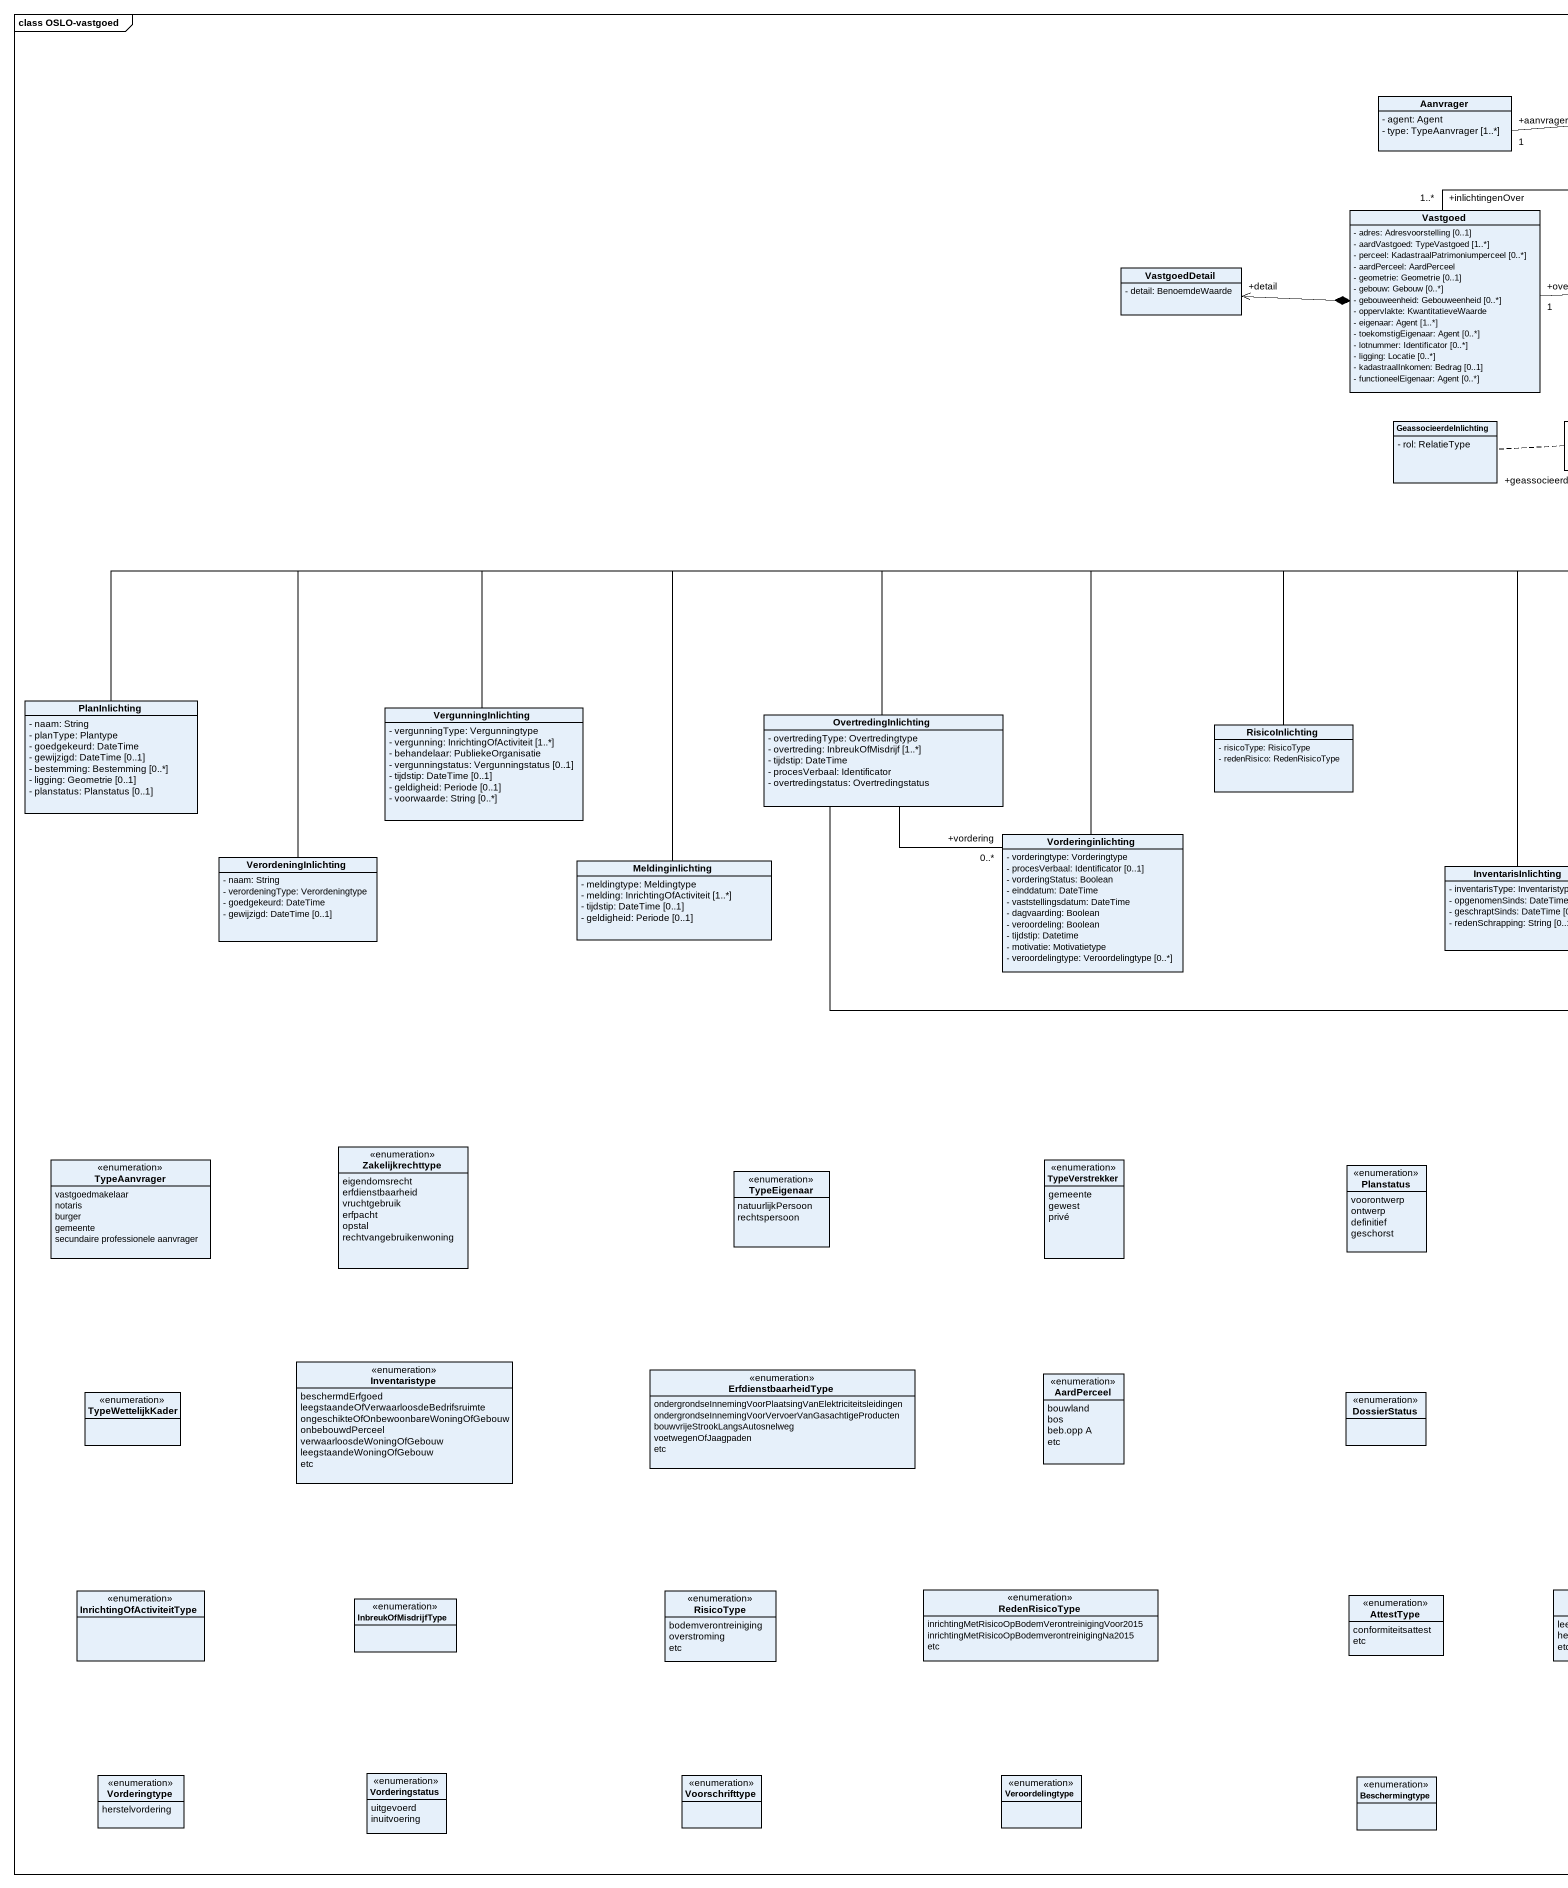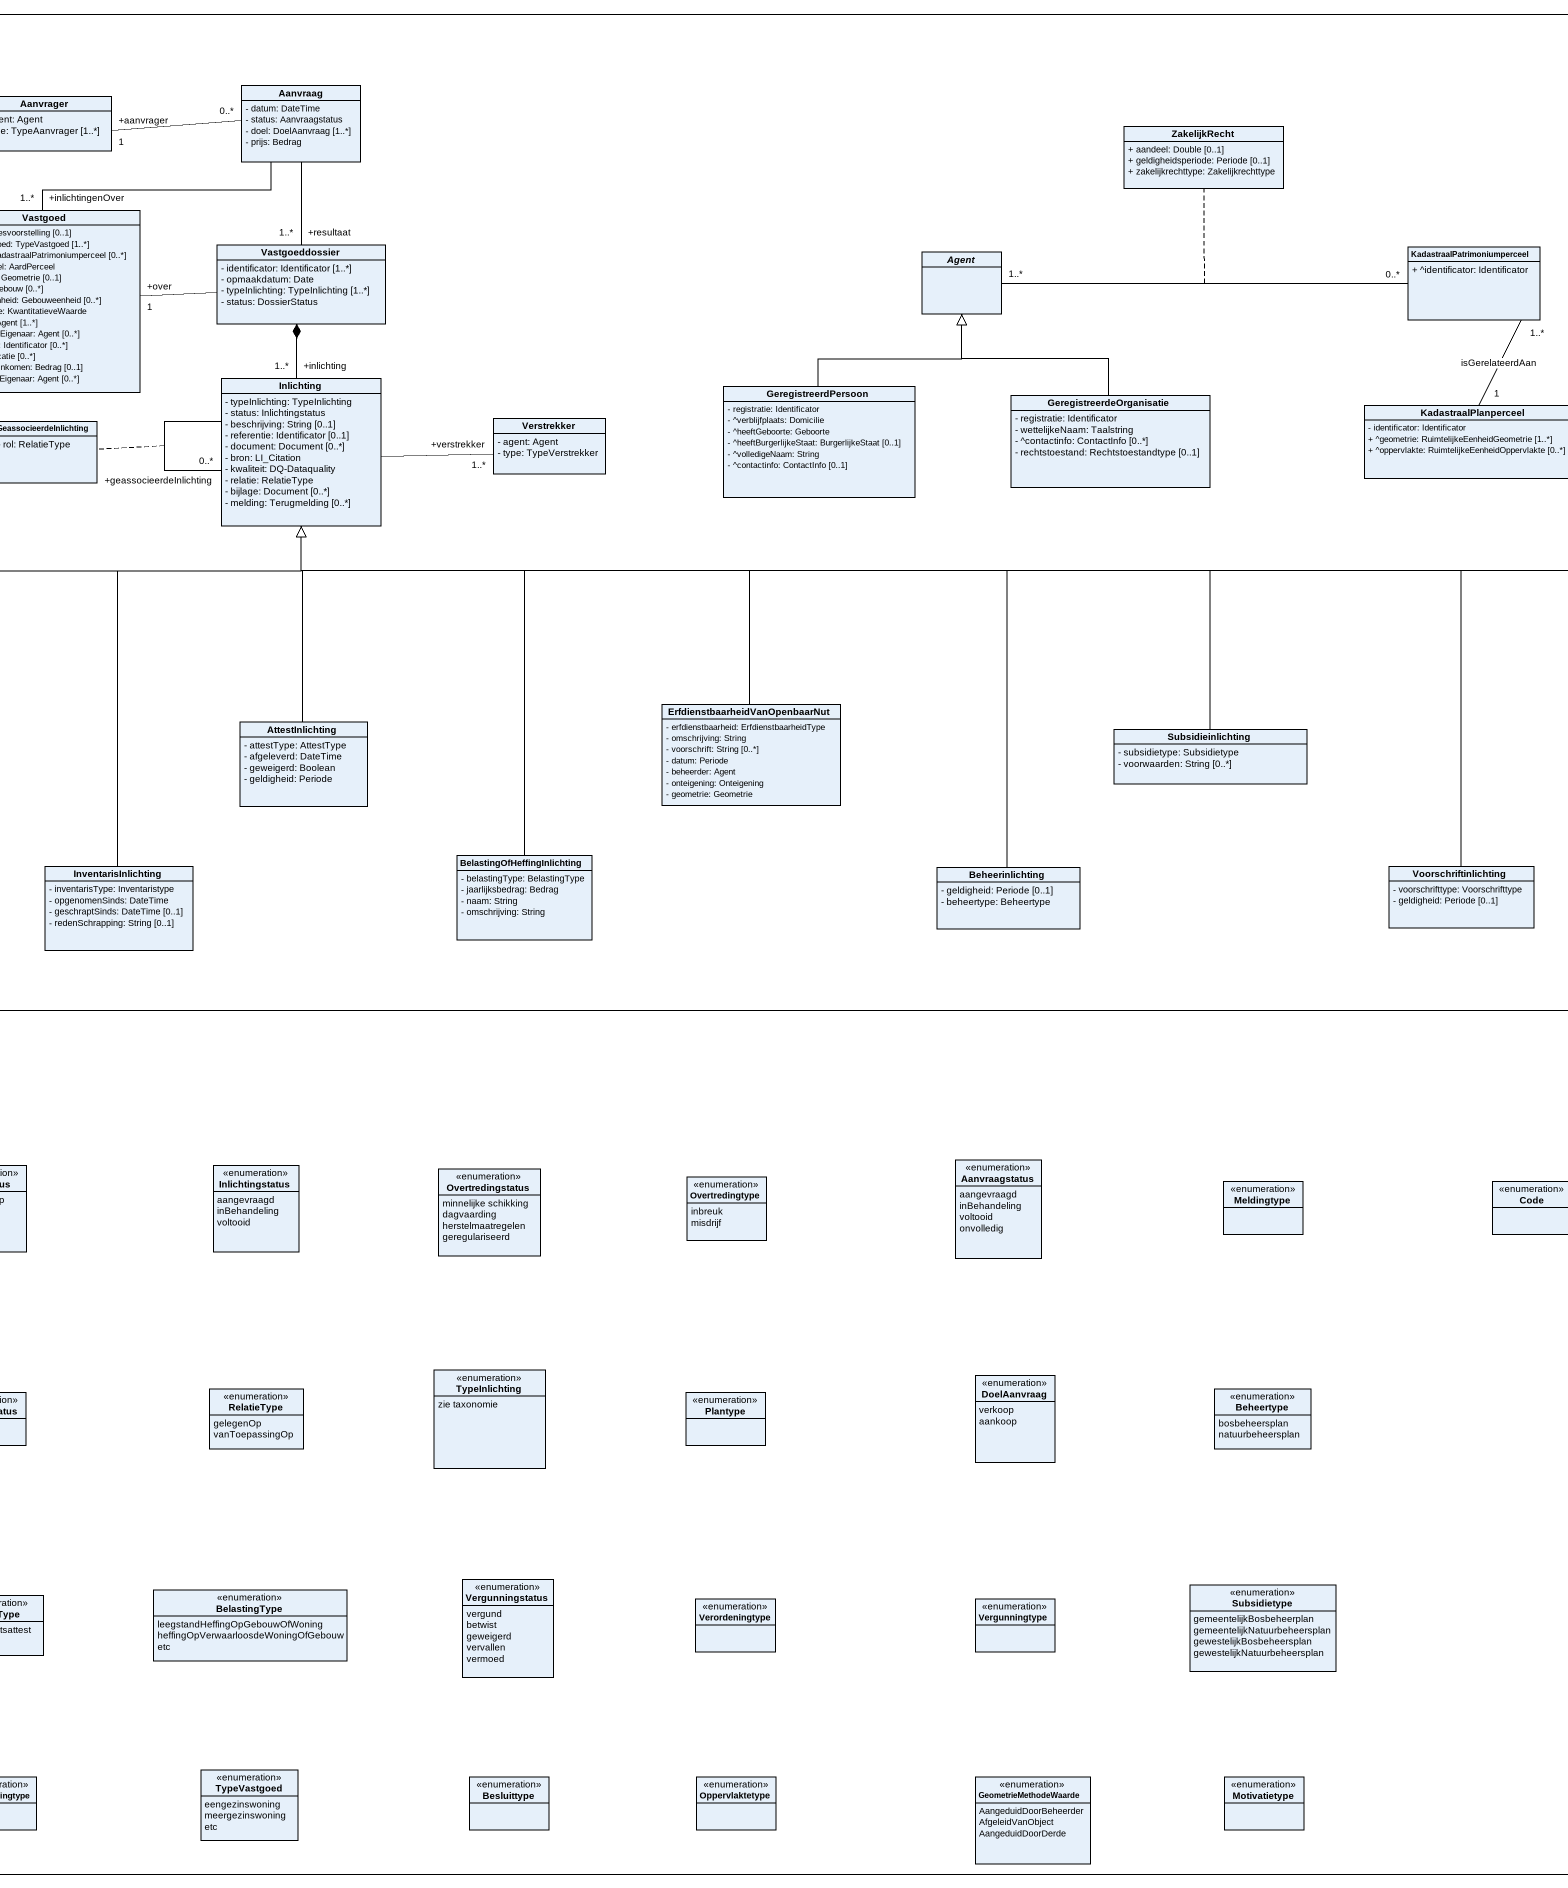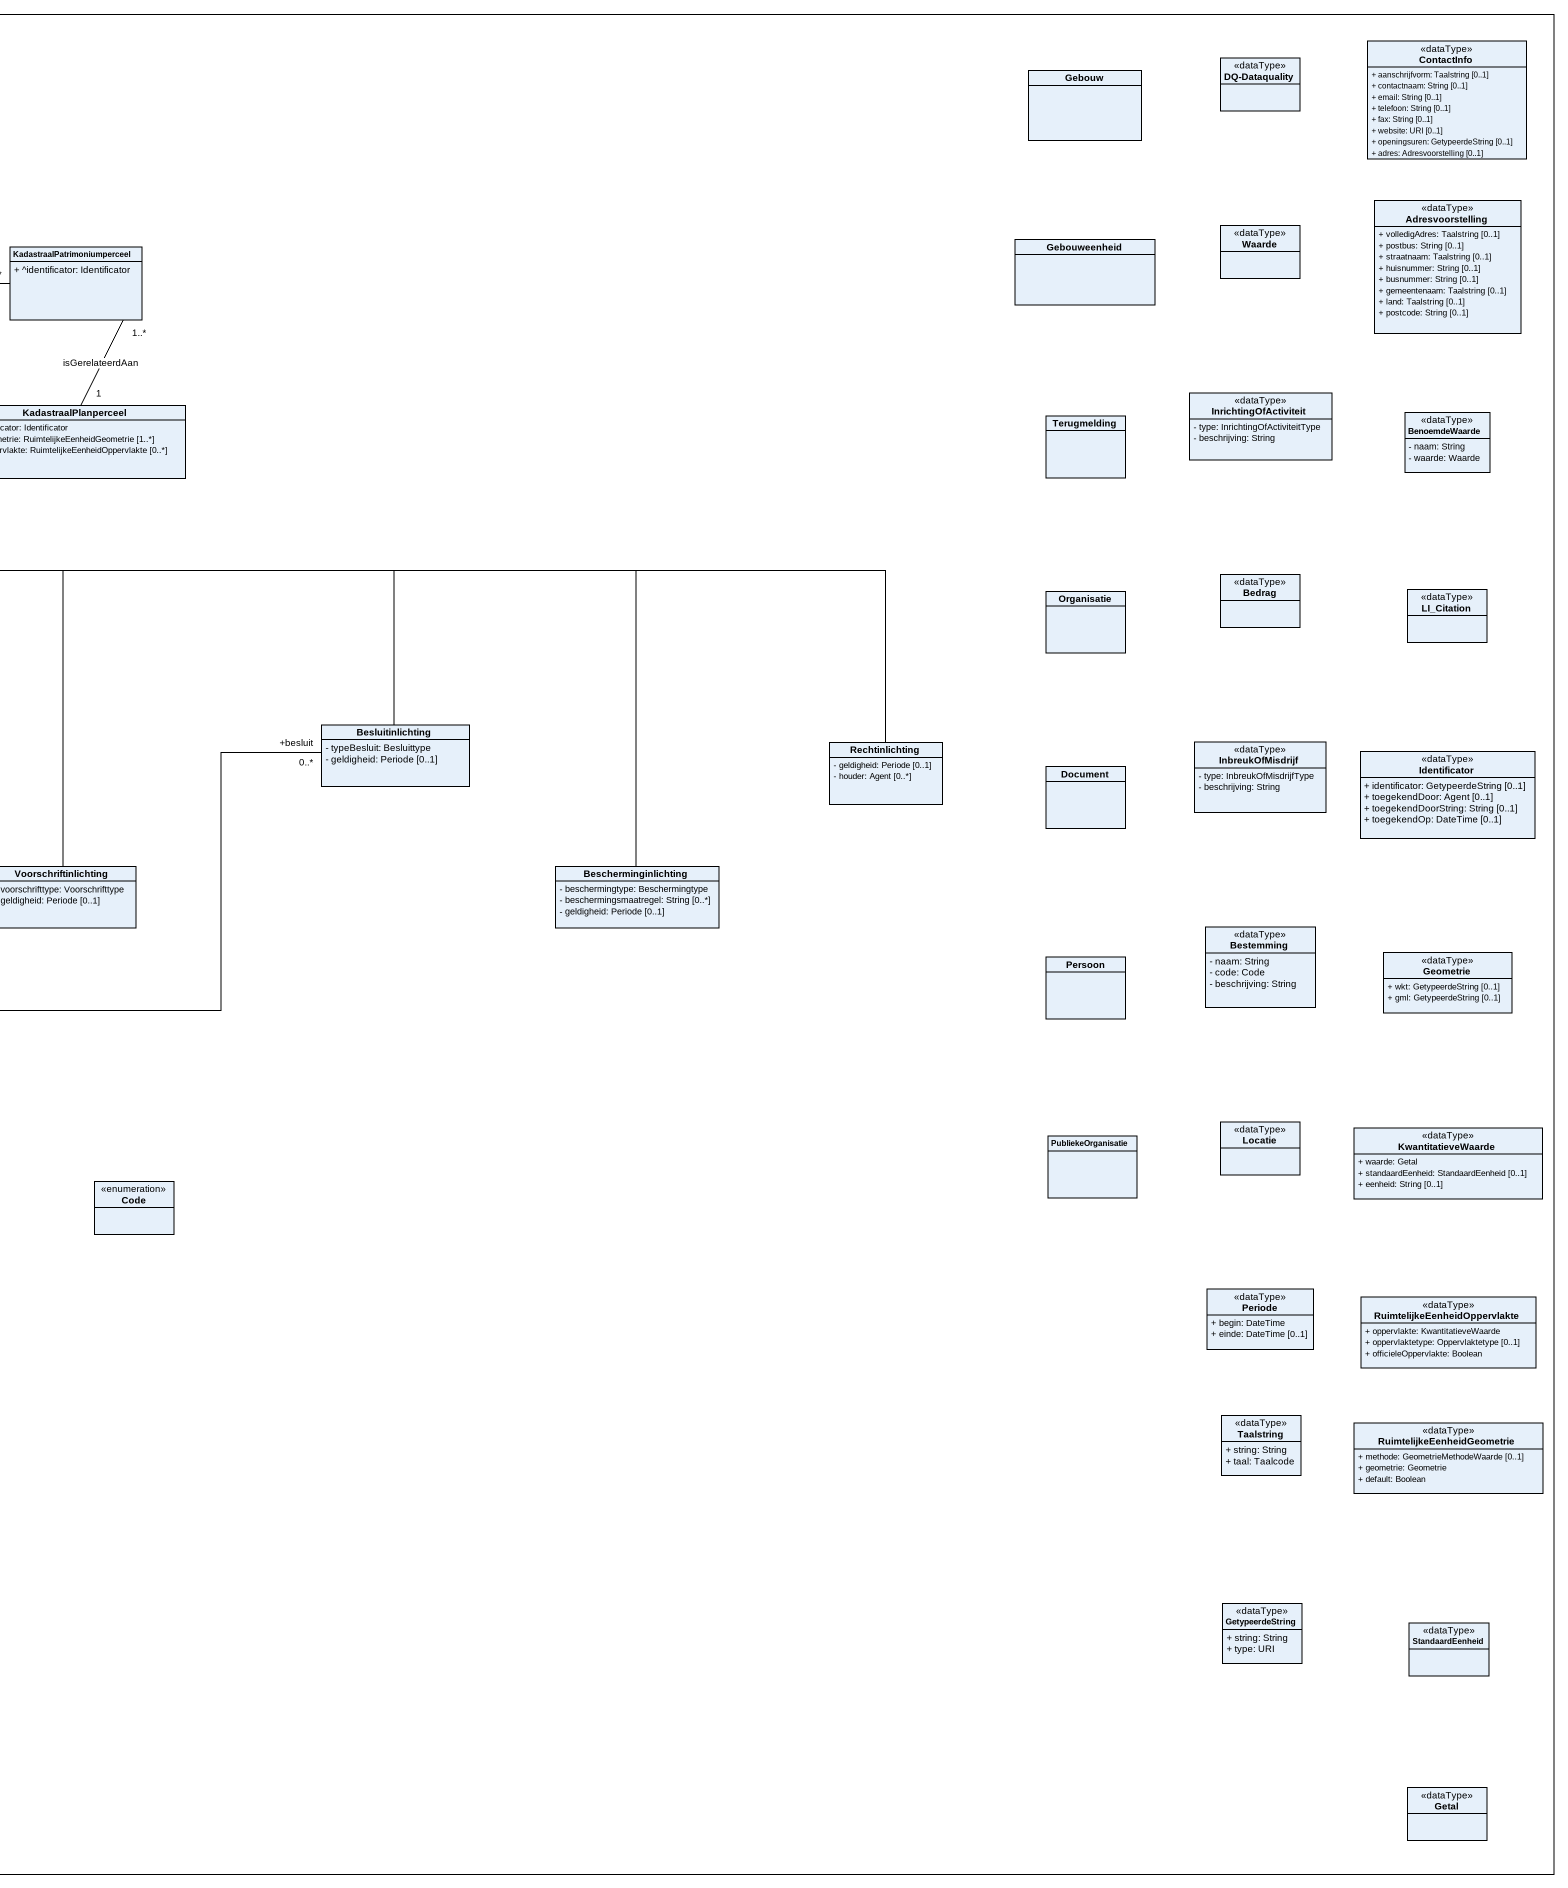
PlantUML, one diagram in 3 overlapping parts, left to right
@startuml
mainframe class OSLO-vastgoed
hide circle
hide empty members
skinparam classAttributeIconSize 0
class Gebouw
class "DQ-Dataquality" as DQ_Dataquality <<dataType>>
class ContactInfo <<dataType>> {
  + aanschrijfvorm: Taalstring [0..1]
  + contactnaam: String [0..1]
  + email: String [0..1]
  + telefoon: String [0..1]
  + fax: String [0..1]
  + website: URI [0..1]
  + openingsuren: GetypeerdeString [0..1]
  + adres: Adresvoorstelling [0..1]
}
class Aanvrager {
  - agent: Agent
  - type: TypeAanvrager [1..*]
}
class Aanvraag {
  - datum: DateTime
  - status: Aanvraagstatus
  - doel: DoelAanvraag [1..*]
  - prijs: Bedrag
}
class ZakelijkRecht {
  + aandeel: Double [0..1]
  + geldigheidsperiode: Periode [0..1]
  + zakelijkrechttype: Zakelijkrechttype
}
class Vastgoed {
  - adres: Adresvoorstelling [0..1]
  - aardVastgoed: TypeVastgoed [1..*]
  - perceel: KadastraalPatrimoniumperceel [0..*]
  - aardPerceel: AardPerceel
  - geometrie: Geometrie [0..1]
  - gebouw: Gebouw [0..*]
  - gebouweenheid: Gebouweenheid [0..*]
  - oppervlakte: KwantitatieveWaarde
  - eigenaar: Agent [1..*]
  - toekomstigEigenaar: Agent [0..*]
  - lotnummer: Identificator [0..*]
  - ligging: Locatie [0..*]
  - kadastraalInkomen: Bedrag [0..1]
  - functioneelEigenaar: Agent [0..*]
}
class Waarde <<dataType>>
class Adresvoorstelling <<dataType>> {
  + volledigAdres: Taalstring [0..1]
  + postbus: String [0..1]
  + straatnaam: Taalstring [0..1]
  + huisnummer: String [0..1]
  + busnummer: String [0..1]
  + gemeentenaam: Taalstring [0..1]
  + land: Taalstring [0..1]
  + postcode: String [0..1]
}
class VastgoedDetail {
  - detail: BenoemdeWaarde
}
class Vastgoeddossier {
  - identificator: Identificator [1..*]
  - opmaakdatum: Date
  - typeInlichting: TypeInlichting [1..*]
  - status: DossierStatus
}
abstract class "Agent" as Agent_
class KadastraalPatrimoniumperceel {
  + ^identificator: Identificator
}
class Gebouweenheid
class Inlichting {
  - typeInlichting: TypeInlichting
  - status: Inlichtingstatus
  - beschrijving: String [0..1]
  - referentie: Identificator [0..1]
  - document: Document [0..*]
  - bron: LI_Citation
  - kwaliteit: DQ-Dataquality
  - relatie: RelatieType
  - bijlage: Document [0..*]
  - melding: Terugmelding [0..*]
}
class GeregistreerdPersoon {
  - registratie: Identificator
  - ^verblijfplaats: Domicilie
  - ^heeftGeboorte: Geboorte
  - ^heeftBurgerlijkeStaat: BurgerlijkeStaat [0..1]
  - ^volledigeNaam: String
  - ^contactinfo: ContactInfo [0..1]
}
class GeassocieerdeInlichting {
  - rol: RelatieType
}
class Verstrekker {
  - agent: Agent
  - type: TypeVerstrekker
}
class GeregistreerdeOrganisatie {
  - registratie: Identificator
  - wettelijkeNaam: Taalstring
  - ^contactinfo: ContactInfo [0..*]
  - rechtstoestand: Rechtstoestandtype [0..1]
}
class KadastraalPlanperceel {
  - identificator: Identificator
  + ^geometrie: RuimtelijkeEenheidGeometrie [1..*]
  + ^oppervlakte: RuimtelijkeEenheidOppervlakte [0..*]
}
class Terugmelding
class InrichtingOfActiviteit <<dataType>> {
  - type: InrichtingOfActiviteitType
  - beschrijving: String
}
class BenoemdeWaarde <<dataType>> {
  - naam: String
  - waarde: Waarde
}
class Organisatie
class Bedrag <<dataType>>
class LI_Citation <<dataType>>
class PlanInlichting {
  - naam: String
  - planType: Plantype
  - goedgekeurd: DateTime
  - gewijzigd: DateTime [0..1]
  - bestemming: Bestemming [0..*]
  - ligging: Geometrie [0..1]
  - planstatus: Planstatus [0..1]
}
class VergunningInlichting {
  - vergunningType: Vergunningtype
  - vergunning: InrichtingOfActiviteit [1..*]
  - behandelaar: PubliekeOrganisatie
  - vergunningstatus: Vergunningstatus [0..1]
  - tijdstip: DateTime [0..1]
  - geldigheid: Periode [0..1]
  - voorwaarde: String [0..*]
}
class "ErfdienstbaarheidVanOpenbaarNut" as ErfdienstbaarheidVanOpenbaar {
  - erfdienstbaarheid: ErfdienstbaarheidType
  - omschrijving: String
  - voorschrift: String [0..*]
  - datum: Periode
  - beheerder: Agent
  - onteigening: Onteigening
  - geometrie: Geometrie
}
class OvertredingInlichting {
  - overtredingType: Overtredingtype
  - overtreding: InbreukOfMisdrijf [1..*]
  - tijdstip: DateTime
  - procesVerbaal: Identificator
  - overtredingstatus: Overtredingstatus
}
class RisicoInlichting {
  - risicoType: RisicoType
  - redenRisico: RedenRisicoType
}
class AttestInlichting {
  - attestType: AttestType
  - afgeleverd: DateTime
  - geweigerd: Boolean
  - geldigheid: Periode
}
class Subsidieinlichting {
  - subsidietype: Subsidietype
  - voorwaarden: String [0..*]
}
class Besluitinlichting {
  - typeBesluit: Besluittype
  - geldigheid: Periode [0..1]
}
class Rechtinlichting {
  - geldigheid: Periode [0..1]
  - houder: Agent [0..*]
}
class InbreukOfMisdrijf <<dataType>> {
  - type: InbreukOfMisdrijfType
  - beschrijving: String
}
class Identificator <<dataType>> {
  + identificator: GetypeerdeString [0..1]
  + toegekendDoor: Agent [0..1]
  + toegekendDoorString: String [0..1]
  + toegekendOp: DateTime [0..1]
}
class Document
class VerordeningInlichting {
  - naam: String
  - verordeningType: Verordeningtype
  - goedgekeurd: DateTime
  - gewijzigd: DateTime [0..1]
}
class Meldinginlichting {
  - meldingtype: Meldingtype
  - melding: InrichtingOfActiviteit [1..*]
  - tijdstip: DateTime [0..1]
  - geldigheid: Periode [0..1]
}
class Vorderinginlichting {
  - vorderingtype: Vorderingtype
  - procesVerbaal: Identificator [0..1]
  - vorderingStatus: Boolean
  - einddatum: DateTime
  - vaststellingsdatum: DateTime
  - dagvaarding: Boolean
  - veroordeling: Boolean
  - tijdstip: Datetime
  - motivatie: Motivatietype
  - veroordelingtype: Veroordelingtype [0..*]
}
class InventarisInlichting {
  - inventarisType: Inventaristype
  - opgenomenSinds: DateTime
  - geschraptSinds: DateTime [0..1]
  - redenSchrapping: String [0..1]
}
class BelastingOfHeffingInlichting {
  - belastingType: BelastingType
  - jaarlijksbedrag: Bedrag
  - naam: String
  - omschrijving: String
}
class Beheerinlichting {
  - geldigheid: Periode [0..1]
  - beheertype: Beheertype
}
class Voorschriftinlichting {
  - voorschrifttype: Voorschrifttype
  - geldigheid: Periode [0..1]
}
class Bescherminginlichting {
  - beschermingtype: Beschermingtype
  - beschermingsmaatregel: String [0..*]
  - geldigheid: Periode [0..1]
}
class Bestemming <<dataType>> {
  - naam: String
  - code: Code
  - beschrijving: String
}
class Geometrie <<dataType>> {
  + wkt: GetypeerdeString [0..1]
  + gml: GetypeerdeString [0..1]
}
class Persoon
enum Zakelijkrechttype {
  eigendomsrecht
  erfdienstbaarheid
  vruchtgebruik
  erfpacht
  opstal
  rechtvangebruikenwoning
}
class PubliekeOrganisatie
class Locatie <<dataType>>
class KwantitatieveWaarde <<dataType>> {
  + waarde: Getal
  + standaardEenheid: StandaardEenheid [0..1]
  + eenheid: String [0..1]
}
enum TypeAanvrager {
  vastgoedmakelaar
  notaris
  burger
  gemeente
  secundaire professionele aanvrager
}
enum TypeEigenaar {
  natuurlijkPersoon
  rechtspersoon
}
enum TypeVerstrekker {
  gemeente
  gewest
  privé
}
enum Planstatus {
  voorontwerp
  ontwerp
  definitief
  geschorst
}
enum Inlichtingstatus {
  aangevraagd
  inBehandeling
  voltooid
}
enum Overtredingstatus {
  minnelijke schikking
  dagvaarding
  herstelmaatregelen
  geregulariseerd
}
enum Overtredingtype {
  inbreuk
  misdrijf
}
enum Aanvraagstatus {
  aangevraagd
  inBehandeling
  voltooid
  onvolledig
}
enum Meldingtype
enum Code
class Periode <<dataType>> {
  + begin: DateTime
  + einde: DateTime [0..1]
}
class "RuimtelijkeEenheidOppervlakte" as RuimtelijkeEenheidOppervlakt <<dataType>> {
  + oppervlakte: KwantitatieveWaarde
  + oppervlaktetype: Oppervlaktetype [0..1]
  + officieleOppervlakte: Boolean
}
enum TypeWettelijkKader
enum Inventaristype {
  beschermdErfgoed
  leegstaandeOfVerwaarloosdeBedrifsruimte
  ongeschikteOfOnbewoonbareWoningOfGebouw
  onbebouwdPerceel
  verwaarloosdeWoningOfGebouw
  leegstaandeWoningOfGebouw
  etc
}
enum ErfdienstbaarheidType {
  ondergrondseInnemingVoorPlaatsingVanElektriciteitsleidingen
  ondergrondseInnemingVoorVervoerVanGasachtigeProducten
  bouwvrijeStrookLangsAutosnelweg
  voetwegenOfJaagpaden
  etc
}
enum AardPerceel {
  bouwland
  bos
  beb.opp A
  etc
}
enum DossierStatus
enum RelatieType {
  gelegenOp
  vanToepassingOp
}
enum TypeInlichting {
  zie taxonomie
}
enum Plantype
enum DoelAanvraag {
  verkoop
  aankoop
}
enum Beheertype {
  bosbeheersplan
  natuurbeheersplan
}
class Taalstring <<dataType>> {
  + string: String
  + taal: Taalcode
}
class RuimtelijkeEenheidGeometrie <<dataType>> {
  + methode: GeometrieMethodeWaarde [0..1]
  + geometrie: Geometrie
  + default: Boolean
}
enum InrichtingOfActiviteitType
enum RisicoType {
  bodemverontreiniging
  overstroming
  etc
}
enum RedenRisicoType {
  inrichtingMetRisicoOpBodemVerontreinigingVoor2015
  inrichtingMetRisicoOpBodemverontreinigingNa2015
  etc
}
enum BelastingType {
  leegstandHeffingOpGebouwOfWoning
  heffingOpVerwaarloosdeWoningOfGebouw
  etc
}
enum Vergunningstatus {
  vergund
  betwist
  geweigerd
  vervallen
  vermoed
}
enum Subsidietype {
  gemeentelijkBosbeheerplan
  gemeentelijkNatuurbeheersplan
  gewestelijkBosbeheersplan
  gewestelijkNatuurbeheersplan
}
enum InbreukOfMisdrijfType
enum AttestType {
  conformiteitsattest
  etc
}
enum Verordeningtype
enum Vergunningtype
class GetypeerdeString <<dataType>> {
  + string: String
  + type: URI
}
class StandaardEenheid <<dataType>>
enum Vorderingtype {
  herstelvordering
}
enum Vorderingstatus {
  uitgevoerd
  inuitvoering
}
enum Voorschrifttype
enum Veroordelingtype
enum Beschermingtype
enum TypeVastgoed {
  eengezinswoning
  meergezinswoning
  etc
}
enum Besluittype
enum Oppervlaktetype
enum GeometrieMethodeWaarde {
  AangeduidDoorBeheerder
  AfgeleidVanObject
  AangeduidDoorDerde
}
enum Motivatietype
class Getal <<dataType>>
Aanvraag "0..*" -left- "+aanvrager\n1" Aanvrager
Aanvraag -- "+inlichtingenOver\n1..*" Vastgoed
Aanvraag -- "+resultaat\n1..*" Vastgoeddossier
VastgoedDetail "+detail" <-right-* Vastgoed
Vastgoeddossier -left- "+over\n1" Vastgoed
Agent_ "1..*" -right- "0..*" KadastraalPatrimoniumperceel
(Agent_, KadastraalPatrimoniumperceel) .. ZakelijkRecht
KadastraalPatrimoniumperceel "1..*" -- "1" KadastraalPlanperceel : isGerelateerdAan
Inlichting "+inlichting\n1..*" -up-* Vastgoeddossier
Inlichting -- "+geassocieerdeInlichting\n0..*" Inlichting
(Inlichting, Inlichting) .. GeassocieerdeInlichting
Inlichting -right- "+verstrekker\n1..*" Verstrekker
GeregistreerdPersoon -up-|> Agent_
GeregistreerdeOrganisatie -up-|> Agent_
PlanInlichting -right-|> Inlichting
VergunningInlichting -right-|> Inlichting
ErfdienstbaarheidVanOpenbaar -up-|> Inlichting
OvertredingInlichting -right-|> Inlichting
OvertredingInlichting -right- "+besluit\n0..*" Besluitinlichting
OvertredingInlichting -- "+vordering\n0..*" Vorderinginlichting
RisicoInlichting -up-|> Inlichting
AttestInlichting -up-|> Inlichting
Subsidieinlichting -left-|> Inlichting
Besluitinlichting -left-|> Inlichting
Rechtinlichting -left-|> Inlichting
VerordeningInlichting -right-|> Inlichting
Meldinginlichting -right-|> Inlichting
Vorderinginlichting -up-|> Inlichting
InventarisInlichting -up-|> Inlichting
BelastingOfHeffingInlichting -up-|> Inlichting
Beheerinlichting -up-|> Inlichting
Voorschriftinlichting -left-|> Inlichting
Bescherminginlichting -left-|> Inlichting
@enduml
